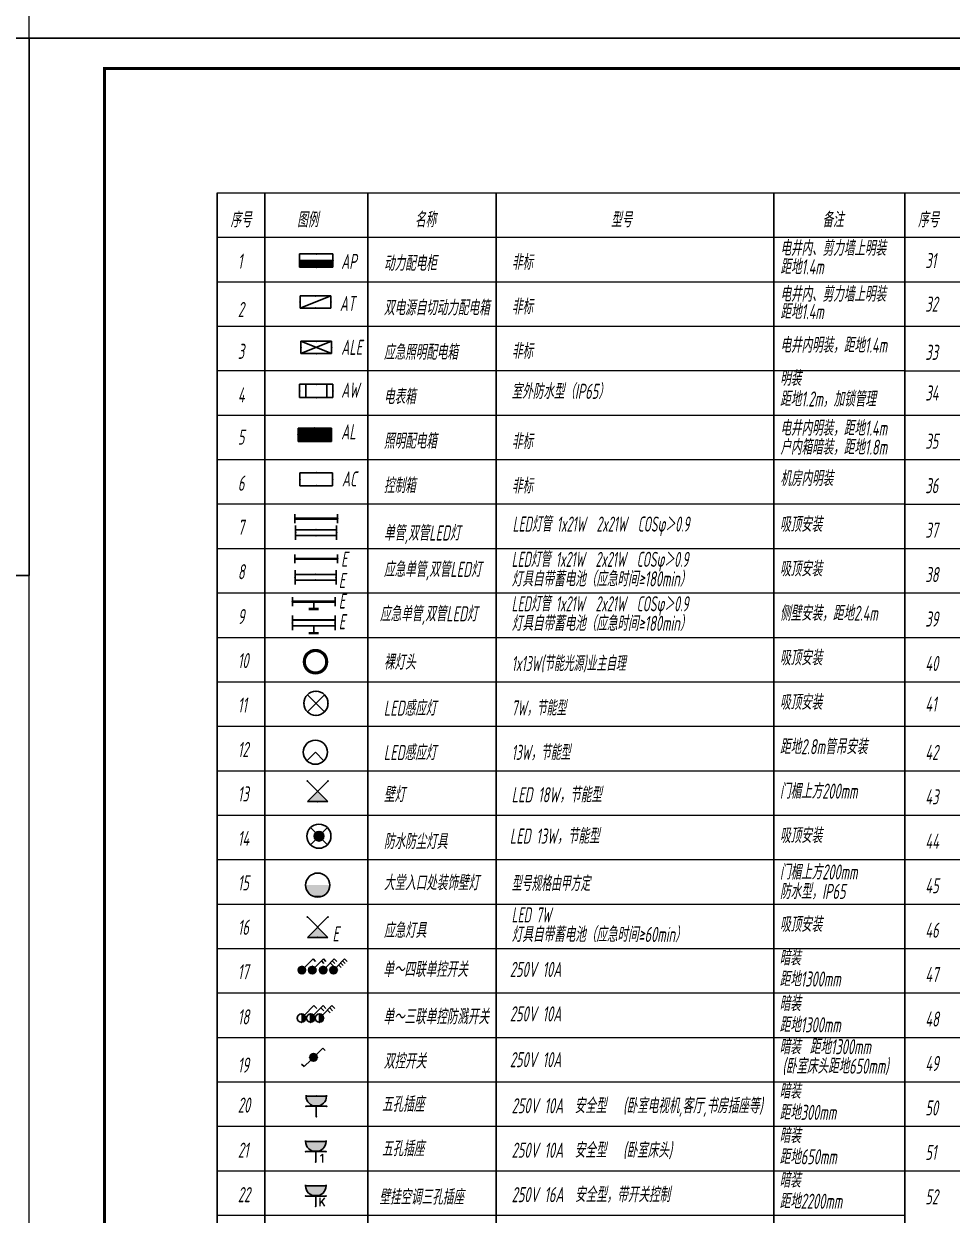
# Model space of a CAD drawing. Extents: x 2803505 to 5851001, y -1372902 to 24339.
# Drawn here: x 2833325 to 2864092, y -668852 to -629379 of the extents above; entities that cross this region are included whole.
import ezdxf
from ezdxf.enums import TextEntityAlignment as Align

# ---------------------------------------------------------------- set-up
doc = ezdxf.new("R2010")
doc.units = 0
doc.header["$LTSCALE"] = 1000
doc.header["$MEASUREMENT"] = 0
doc.linetypes.add('CONTINOUS', pattern=[0])
doc.layers.get('0').update_dxf_attribs({"linetype": 'CONTINUOUS'})
doc.layers.add('DIM', color=3, linetype='CONTINUOUS', lineweight=20)
doc.layers.add('图框', color=147, linetype='CONTINUOUS', lineweight=20)
for name, color, linetype in [('EQUIP-插座', 3, 'CONTINUOUS'), ('EQUIP-照明', 3, 'CONTINUOUS'), ('EQUIP-箱柜', 3, 'CONTINUOUS'), ('TEL_TEXT', 7, 'CONTINUOUS'), ('text', 7, 'CONTINUOUS'), ('TK', 252, 'CONTINUOUS')]:
    doc.layers.add(name, color=color, linetype=linetype)
doc.styles.add('_TCH_LABEL', font='COMPLEX', dxfattribs={"bigfont": 'GBCBIG'})
doc.styles.add('_TEL_DIM', font='SIMPLEX', dxfattribs={"width": 0.8, "height": 3.5, "bigfont": 'HZTXT'})
doc.styles.add('HZTXT', font='gbeitc.shx', dxfattribs={"width": 0.8, "height": 400, "bigfont": 'hztxt.shx'})
doc.styles.get("Standard").update_dxf_attribs({"font": 'gbenor.shx', "bigfont": 'gbcbig.shx'})

# ---------------------------------------------------------------- blocks, each defined once
blk = doc.blocks.new('$equip$00001962')
for p, q in [((0.147, 0.356), (0.625, 0.833)), ((0.625, 0.833), (0.766, 0.692))]:
    blk.add_line(p, q)
blk.add_circle((0, 0.208), 0.208)
for p in [(-0.208, 0.208), (0, 0.417), (0, 0), (0.208, 0.208)]:
    blk.add_point(p)
for points in [[(-0.18, 0.313), (0.18, 0.313), (-0.208, 0.208), (0.208, 0.208)], [(-0.18, 0.104), (0.18, 0.104), (-0.208, 0.208), (0.208, 0.208)], [(-0.104, 0.389), (0.104, 0.389), (-0.18, 0.313), (0.18, 0.313)], [(-0.104, 0.028), (0.104, 0.028), (-0.18, 0.104), (0.18, 0.104)], [(0, 0.417), (0, 0.417), (-0.104, 0.389), (0.104, 0.389)], [(0, 0), (0, 0), (-0.104, 0.028), (0.104, 0.028)]]:
    blk.add_solid(points)
at = {"layer": 'TEL_TEXT', "style": '_TEL_DIM', "flags": 1}
blk.add_attdef('A', text='', height=0.00002, dxfattribs=at).set_placement((0, 0), align=Align.MIDDLE_CENTER)
blk = doc.blocks.new('$equip$00001963')
for p, q in [((0.147, 0.356), (0.625, 0.833)), ((0.512, 0.72), (0.653, 0.579)), ((0.625, 0.833), (0.766, 0.692))]:
    blk.add_line(p, q)
blk.add_circle((0, 0.208), 0.208)
for p in [(-0.208, 0.208), (0, 0.417), (0, 0), (0.208, 0.208)]:
    blk.add_point(p)
for points in [[(-0.18, 0.313), (0.18, 0.313), (-0.208, 0.208), (0.208, 0.208)], [(-0.18, 0.104), (0.18, 0.104), (-0.208, 0.208), (0.208, 0.208)], [(-0.104, 0.389), (0.104, 0.389), (-0.18, 0.313), (0.18, 0.313)], [(-0.104, 0.028), (0.104, 0.028), (-0.18, 0.104), (0.18, 0.104)], [(0, 0.417), (0, 0.417), (-0.104, 0.389), (0.104, 0.389)], [(0, 0), (0, 0), (-0.104, 0.028), (0.104, 0.028)]]:
    blk.add_solid(points)
at = {"layer": 'TEL_TEXT', "style": '_TEL_DIM', "flags": 1}
blk.add_attdef('A', text='', height=0.00002, dxfattribs=at).set_placement((0, 0), align=Align.MIDDLE_CENTER)
blk = doc.blocks.new('$equip$00001964')
for p, q in [((0.147, 0.356), (0.625, 0.833)), ((0.512, 0.72), (0.653, 0.579)), ((0.625, 0.833), (0.766, 0.692)), ((0.399, 0.607), (0.54, 0.466))]:
    blk.add_line(p, q)
blk.add_circle((0, 0.208), 0.208)
for p in [(-0.208, 0.208), (0, 0.417), (0, 0), (0.208, 0.208)]:
    blk.add_point(p)
for points in [[(-0.18, 0.313), (0.18, 0.313), (-0.208, 0.208), (0.208, 0.208)], [(-0.18, 0.104), (0.18, 0.104), (-0.208, 0.208), (0.208, 0.208)], [(-0.104, 0.389), (0.104, 0.389), (-0.18, 0.313), (0.18, 0.313)], [(-0.104, 0.028), (0.104, 0.028), (-0.18, 0.104), (0.18, 0.104)], [(0, 0.417), (0, 0.417), (-0.104, 0.389), (0.104, 0.389)], [(0, 0), (0, 0), (-0.104, 0.028), (0.104, 0.028)]]:
    blk.add_solid(points)
at = {"layer": 'TEL_TEXT', "style": '_TEL_DIM', "flags": 1}
blk.add_attdef('A', text='', height=0.00002, dxfattribs=at).set_placement((0, 0), align=Align.MIDDLE_CENTER)
blk = doc.blocks.new('$equip$00001965')
for p, q in [((0.147, 0.356), (0.625, 0.833)), ((0.512, 0.72), (0.653, 0.579)), ((0.625, 0.833), (0.766, 0.692)), ((0.286, 0.494), (0.427, 0.353)), ((0.399, 0.607), (0.54, 0.466))]:
    blk.add_line(p, q)
blk.add_circle((0, 0.208), 0.208)
for p in [(-0.208, 0.208), (0, 0.417), (0, 0), (0.208, 0.208)]:
    blk.add_point(p)
for points in [[(-0.18, 0.312), (0.18, 0.312), (-0.208, 0.208), (0.208, 0.208)], [(-0.18, 0.104), (0.18, 0.104), (-0.208, 0.208), (0.208, 0.208)], [(-0.104, 0.389), (0.104, 0.389), (-0.18, 0.312), (0.18, 0.312)], [(-0.104, 0.028), (0.104, 0.028), (-0.18, 0.104), (0.18, 0.104)], [(0, 0.417), (0, 0.417), (-0.104, 0.389), (0.104, 0.389)], [(0, 0), (0, 0), (-0.104, 0.028), (0.104, 0.028)]]:
    blk.add_solid(points)
at = {"layer": 'TEL_TEXT', "style": '_TEL_DIM', "flags": 1}
blk.add_attdef('A', text='', height=0.00002, dxfattribs=at).set_placement((0, 0), align=Align.MIDDLE_CENTER)
blk = doc.blocks.new('$equip$00001213')
for p, q in [((0.147, 0.356), (0.625, 0.833)), ((0.625, 0.833), (0.766, 0.692))]:
    blk.add_line(p, q)
blk.add_circle((0, 0.208), 0.208)
for p in [(-0.208, 0.208), (0, 0.417), (0, 0), (0.208, 0.208)]:
    blk.add_point(p)
for points in [[(0.104, 0.389), (0.104, 0.028), (0, 0.417), (0, 0)], [(0.18, 0.313), (0.18, 0.104), (0.104, 0.389), (0.104, 0.028)], [(0.208, 0.208), (0.208, 0.208), (0.18, 0.313), (0.18, 0.104)]]:
    blk.add_solid(points)
at = {"flags": 9}
blk.add_attdef('A', (0, 0), '', height=0.00002, dxfattribs=at)
blk = doc.blocks.new('$equip$00001214')
for p, q in [((0.147, 0.356), (0.625, 0.833)), ((0.512, 0.72), (0.653, 0.579)), ((0.625, 0.833), (0.766, 0.692)), ((0, 0.417), (0, 0))]:
    blk.add_line(p, q)
blk.add_circle((0, 0.208), 0.208)
for p in [(-0.208, 0.208), (0, 0.417), (0.208, 0.208), (0, 0)]:
    blk.add_point(p)
for points in [[(0.104, 0.389), (0.104, 0.028), (0, 0.417), (0, 0)], [(0.18, 0.313), (0.18, 0.104), (0.104, 0.389), (0.104, 0.028)], [(0.208, 0.208), (0.208, 0.208), (0.18, 0.313), (0.18, 0.104)]]:
    blk.add_solid(points)
at = {"flags": 9}
blk.add_attdef('A', (0, 0), '', height=0.00002, dxfattribs=at)
blk = doc.blocks.new('$equip$00001215')
for p, q in [((0.147, 0.356), (0.625, 0.833)), ((0.399, 0.607), (0.54, 0.466)), ((0.512, 0.72), (0.653, 0.579)), ((0.625, 0.833), (0.766, 0.692)), ((0, 0.417), (0, 0))]:
    blk.add_line(p, q)
blk.add_circle((0, 0.208), 0.208)
for p in [(-0.208, 0.208), (0, 0.417), (0, 0), (0.208, 0.208)]:
    blk.add_point(p)
for points in [[(0.104, 0.389), (0.104, 0.028), (0, 0.417), (0, 0)], [(0.18, 0.313), (0.18, 0.104), (0.104, 0.389), (0.104, 0.028)], [(0.208, 0.208), (0.208, 0.208), (0.18, 0.313), (0.18, 0.104)]]:
    blk.add_solid(points)
at = {"flags": 9}
blk.add_attdef('A', (0, 0), '', height=0.00002, dxfattribs=at)
blk = doc.blocks.new('$equip$00001208')
for p, q in [((0.147, 0.356), (0.512, 0.72)), ((0.512, 0.72), (0.653, 0.579)), ((-0.147, 0.061), (-0.512, -0.304)), ((-0.512, -0.304), (-0.653, -0.162))]:
    blk.add_line(p, q)
blk.add_circle((0, 0.208), 0.208)
for points in [[(-0.18, 0.312), (0.18, 0.312), (-0.208, 0.208), (0.208, 0.208)], [(-0.18, 0.104), (0.18, 0.104), (-0.208, 0.208), (0.208, 0.208)], [(-0.104, 0.389), (0.104, 0.389), (-0.18, 0.312), (0.18, 0.312)], [(-0.104, 0.028), (0.104, 0.028), (-0.18, 0.104), (0.18, 0.104)], [(0, 0.417), (0, 0.417), (-0.104, 0.389), (0.104, 0.389)], [(0, 0), (0, 0), (-0.104, 0.028), (0.104, 0.028)]]:
    blk.add_solid(points)
at = {"layer": 'EQUIP-照明'}
for p in [(-0.208, 0.208), (0, 0.417), (0, 0), (0.208, 0.208)]:
    blk.add_point(p, dxfattribs=at)
at = {"layer": 'EQUIP-照明', "flags": 9}
blk.add_attdef('A', (0, 0), '', height=0.00002, dxfattribs=at)
blk = doc.blocks.new('$equip$00001159')
for p, q in [((-1.2, 0.25), (-1.2, -0.25)), ((-1.2, 0), (1.2, 0)), ((1.2, 0.25), (1.2, -0.25))]:
    blk.add_line(p, q)
at = {"const_width": 0.14}
blk.add_lwpolyline([(-1.2, 0), (1.2, 0)], dxfattribs=at)
at = {"layer": 'EQUIP-照明'}
for p in [(-1.2, 0), (0, 0), (1.2, 0)]:
    blk.add_point(p, dxfattribs=at)
at = {"layer": 'EQUIP-照明', "flags": 9}
blk.add_attdef('A', (0, 0), '', height=0.00002, dxfattribs=at)
blk = doc.blocks.new('$equip$00001160')
for p, q in [((-1.2, 0.417), (-1.2, -0.417)), ((-1.2, 0.167), (1.2, 0.167)), ((1.2, 0.417), (1.2, -0.417)), ((-1.2, -0.167), (1.2, -0.167))]:
    blk.add_line(p, q)
at = {"const_width": 0.1}
for points in [[(-1.2, 0.167), (1.2, 0.167)], [(-1.2, -0.167), (1.2, -0.167)]]:
    blk.add_lwpolyline(points, dxfattribs=at)
at = {"layer": 'EQUIP-照明'}
for p in [(-1.2, 0), (0, 0.167), (1.2, 0), (0, -0.167)]:
    blk.add_point(p, dxfattribs=at)
at = {"layer": 'EQUIP-照明', "flags": 9}
blk.add_attdef('A', (0, 0), '', height=0.00002, dxfattribs=at)
blk = doc.blocks.new('$equip$00002539')
for p, q in [((-0.354, 0.354), (0.354, -0.354)), ((0.354, 0.354), (-0.354, -0.354))]:
    blk.add_line(p, q)
at = {"const_width": 0.032}
blk.add_lwpolyline([(-0.5, 0, 1), (0.5, 0, 1), (-0.5, 0, 0.911406)], format="xyb", dxfattribs=at)
blk.add_circle((0, 0), 0.5)
for p in [(0, 0.5), (-0.5, 0), (0.5, 0), (0, -0.5)]:
    blk.add_point(p)
at = {"color": 7, "style": '_TEL_DIM', "flags": 1}
blk.add_attdef('A', text='', height=0.00002, dxfattribs=at).set_placement((0, 0), align=Align.MIDDLE_CENTER)
blk = doc.blocks.new('$equip$00001149')
for p, q in [((-0.354, 0.354), (0.354, -0.354)), ((0.354, 0.354), (-0.354, -0.354))]:
    blk.add_line(p, q)
for radius in [0.5, 0.2]:
    blk.add_circle((0, 0), radius)
for points in [[(-0.173, 0.1), (0.173, 0.1), (-0.2, 0), (0.2, 0)], [(-0.173, -0.1), (0.173, -0.1), (-0.2, 0), (0.2, 0)], [(-0.1, 0.173), (0.1, 0.173), (-0.173, 0.1), (0.173, 0.1)], [(0, 0.2), (0, 0.2), (-0.1, 0.173), (0.1, 0.173)], [(-0.1, -0.173), (0.1, -0.173), (-0.173, -0.1), (0.173, -0.1)], [(0, -0.2), (0, -0.2), (-0.1, -0.173), (0.1, -0.173)]]:
    blk.add_solid(points)
at = {"flags": 9}
blk.add_attdef('A', (0, 0), '', height=0.00002, dxfattribs=at)
blk = doc.blocks.new('$equip$00001154')
for p, q in [((0, 0.283), (0, -0.283)), ((0, 0.283), (0.566, -0.283)), ((0.566, 0.283), (0, -0.283))]:
    blk.add_line(p, q)
for p in [(0, 0.004), (0.283, 0), (0.566, 0.283), (0.566, -0.283)]:
    blk.add_point(p)
blk.add_solid([(0, -0.283), (0.283, 0), (0, 0.283)])
at = {"layer": 'TEL_TEXT', "style": '_TEL_DIM', "flags": 1}
blk.add_attdef('A', text='', height=0.00002, dxfattribs=at).set_placement((0, 0), align=Align.MIDDLE_CENTER)
blk = doc.blocks.new('$equip$00001165')
for p, q in [((-1.2, 0.995), (-1.2, 0.162)), ((-1.2, 0.745), (1.2, 0.745)), ((1.2, 0.995), (1.2, 0.162)), ((-1.2, 0.412), (1.2, 0.412)), ((0, 0.412), (0, 0))]:
    blk.add_line(p, q)
for points, const_width in [([(-1.2, 0.745), (1.2, 0.745)], 0.1), ([(-1.2, 0.412), (1.2, 0.412)], 0.1), ([(-0.282, 0), (0.282, 0)], 0.14)]:
    blk.add_lwpolyline(points, dxfattribs=dict(const_width=const_width))
for p in [(0, 0.745), (-1.2, 0.579), (0, 0), (1.2, 0.579)]:
    blk.add_point(p)
at = {"flags": 9}
blk.add_attdef('A', (0, 0), '', height=0.00002, dxfattribs=at)
blk = doc.blocks.new('$equip$00001164')
for p, q in [((-1.2, 0.662), (-1.2, 0.162)), ((-1.2, 0.412), (1.2, 0.412)), ((0, 0.412), (0, 0)), ((0, 0), (0, 0)), ((1.2, 0.662), (1.2, 0.162))]:
    blk.add_line(p, q)
at = {"const_width": 0.14}
for points in [[(-1.2, 0.412), (1.2, 0.412)], [(-0.282, 0), (0.282, 0)]]:
    blk.add_lwpolyline(points, dxfattribs=at)
for p in [(-1.2, 0.412), (0, 0.412), (0, 0), (1.2, 0.412)]:
    blk.add_point(p)
at = {"flags": 9}
blk.add_attdef('A', (0, 0), '', height=0.00002, dxfattribs=at)
blk = doc.blocks.new('$equip$00001428')
for p, q in [((0.75, 0.6), (-0.75, 0.6)), ((-0.75, 0.6), (-0.75, 0)), ((-0.469, 0.6), (-0.469, 0)), ((0.469, 0.6), (0.469, 0)), ((0.75, 0), (0.75, 0.6)), ((-0.75, 0), (0.75, 0))]:
    blk.add_line(p, q)
for p in [(0, 0.6), (-0.75, 0.3), (0, 0), (0.75, 0.3)]:
    blk.add_point(p)
at = {"style": '_TCH_LABEL', "flags": 9}
blk.add_attdef('A', (0, 0), '', height=0.00002, dxfattribs=at)
blk = doc.blocks.new('*X10')
at = {"color": 0}
for p, q in [((-250, 33), (-183, 100)), ((-250, 68), (-218, 100)), ((-247, 0), (-147, 100)), ((-212, 0), (-112, 100)), ((-177, 0), (-77, 100)), ((-141, 0), (-41, 100)), ((-106, 0), (-6, 100)), ((-71, 0), (29, 100)), ((-35, 0), (65, 100)), ((0, 0), (100, 100)), ((35, 0), (135, 100)), ((71, 0), (171, 100)), ((106, 0), (206, 100)), ((141, 0), (241, 100)), ((177, 0), (250, 73)), ((212, 0), (250, 38)), ((247, 0), (250, 3))]:
    blk.add_line(p, q, dxfattribs=at)
blk = doc.blocks.new('$equip$00001414')
for p, q in [((0.75, 0.6), (-0.75, 0.6)), ((-0.75, 0.6), (-0.75, 0)), ((0.75, 0), (0.75, 0.6)), ((-0.75, 0.3), (0.75, 0.3)), ((-0.75, 0), (0.75, 0))]:
    blk.add_line(p, q)
at = {"const_width": 0.3}
blk.add_lwpolyline([(-0.75, 0.15), (0.75, 0.15)], dxfattribs=at)
for p in [(0, 0.6), (-0.75, 0.3), (0, 0), (0.75, 0.3)]:
    blk.add_point(p)
at = {"xscale": 0.00300000000061118, "yscale": 0.00300000000061118, "zscale": 0.00300000000061118}
blk.add_blockref('*X10', (0, 0), dxfattribs=at)
at = {"style": '_TCH_LABEL', "flags": 9}
blk.add_attdef('A', (0, 0), '', height=0.00002, dxfattribs=at)
blk = doc.blocks.new('*X8')
at = {"color": 0}
for p, q in [((-250, 33), (-83, 200)), ((-250, 68), (-118, 200)), ((-250, 104), (-154, 200)), ((-250, 139), (-189, 200)), ((-250, 174), (-224, 200)), ((-247, 0), (-47, 200)), ((-212, 0), (-12, 200)), ((-177, 0), (23, 200)), ((-141, 0), (59, 200)), ((-106, 0), (94, 200)), ((-71, 0), (129, 200)), ((-35, 0), (165, 200)), ((0, 0), (200, 200)), ((35, 0), (235, 200)), ((71, 0), (250, 179)), ((106, 0), (250, 144)), ((141, 0), (250, 109)), ((177, 0), (250, 73)), ((212, 0), (250, 38)), ((247, 0), (250, 3))]:
    blk.add_line(p, q, dxfattribs=at)
blk = doc.blocks.new('$equip$00001421')
for p, q in [((0.75, 0.6), (-0.75, 0.6)), ((-0.75, 0.6), (-0.75, 0)), ((0.75, 0), (0.75, 0.6)), ((-0.75, 0), (0.75, 0))]:
    blk.add_line(p, q)
at = {"const_width": 0.6}
blk.add_lwpolyline([(-0.75, 0.3), (0.75, 0.3)], dxfattribs=at)
for p in [(0, 0.6), (-0.75, 0.3), (0, 0), (0.75, 0.3)]:
    blk.add_point(p)
at = {"xscale": 0.00300000000061118, "yscale": 0.00300000000061118, "zscale": 0.00300000000061118}
blk.add_blockref('*X8', (0, 0), dxfattribs=at)
at = {"style": '_TCH_LABEL', "flags": 9}
blk.add_attdef('A', (0, 0), '', height=0.00002, dxfattribs=at)
blk = doc.blocks.new('$equip$00001416')
for p, q in [((0.75, 0.6), (-0.75, 0.6)), ((-0.75, 0), (0.75, 0.6)), ((-0.75, 0.6), (-0.75, 0)), ((0.75, 0), (0.75, 0.6)), ((-0.75, 0), (0.75, 0))]:
    blk.add_line(p, q)
for p in [(0, 0.6), (-0.75, 0.3), (0, 0), (0.75, 0.3)]:
    blk.add_point(p)
at = {"style": '_TCH_LABEL', "flags": 9}
blk.add_attdef('A', (0, 0), '', height=0.00002, dxfattribs=at)
blk = doc.blocks.new('$equip$00001424')
for p, q in [((-0.75, 0), (0.75, 0.6)), ((-0.75, 0.6), (0.75, 0)), ((0.75, 0.6), (-0.75, 0.6)), ((-0.75, 0.6), (-0.75, 0)), ((0.75, 0), (0.75, 0.6)), ((-0.75, 0), (0.75, 0))]:
    blk.add_line(p, q)
for p in [(0, 0.6), (-0.75, 0.3), (0, 0), (0.75, 0.3)]:
    blk.add_point(p)
at = {"style": '_TCH_LABEL', "flags": 9}
blk.add_attdef('A', (0, 0), '', height=0.00002, dxfattribs=at)
blk = doc.blocks.new('$equip$00001413')
for p, q in [((0.75, 0.6), (-0.75, 0.6)), ((-0.75, 0.6), (-0.75, 0)), ((0.75, 0), (0.75, 0.6)), ((-0.75, 0), (0.75, 0))]:
    blk.add_line(p, q)
for p in [(0, 0.6), (-0.75, 0.3), (0, 0), (0.75, 0.3)]:
    blk.add_point(p)
at = {"style": '_TCH_LABEL', "flags": 9}
blk.add_attdef('A', (0, 0), '', height=0.00002, dxfattribs=at)
blk = doc.blocks.new('$equip$00001151')
blk.add_circle((0, 0.5), 0.5)
for points in [[(0.433, 0.25), (-0.433, 0.25), (0.5, 0.5), (-0.5, 0.5)], [(0.25, 0.067), (-0.25, 0.067), (0.433, 0.25), (-0.433, 0.25)], [(0, 0), (0, 0), (0.25, 0.067), (-0.25, 0.067)]]:
    blk.add_solid(points)
at = {"flags": 9}
blk.add_attdef('A', (0, 0), '', height=0.00002, dxfattribs=at)
blk = doc.blocks.new('$equip$00001237')
for p, q in [((-0.5, 1.05), (-0.5, 1)), ((-0.5, 1), (0.5, 1)), ((0.5, 1.05), (0.5, 1)), ((0.5, 0.5), (-0.5, 0.5)), ((0, 0.5), (0, 0))]:
    blk.add_line(p, q)
blk.add_arc((0, 1), 0.5, 180, 0)
for p in [(0, 1), (-0.5, 0.5), (0, 0), (0.5, 0.5)]:
    blk.add_point(p)
for points in [[(0.433, 0.75), (-0.433, 0.75), (0.5, 1), (-0.5, 1)], [(0.25, 0.567), (-0.25, 0.567), (0.433, 0.75), (-0.433, 0.75)], [(0, 0.5), (0, 0.5), (0.25, 0.567), (-0.25, 0.567)]]:
    blk.add_solid(points)
at = {"flags": 9}
blk.add_attdef('A', (0, 0), '', height=0.00002, dxfattribs=at)
blk = doc.blocks.new('$equip$00001764')
for p, q in [((-0.5, 1.05), (-0.5, 1)), ((-0.5, 1), (0.5, 1)), ((0.5, 1.05), (0.5, 1)), ((0.5, 0.5), (-0.5, 0.5)), ((0, 0.5), (0, 0))]:
    blk.add_line(p, q)
blk.add_arc((0, 1), 0.5, 180, 0)
for p in [(-0.5, 0.5), (0, 0), (0.5, 0.5)]:
    blk.add_point(p)
for points in [[(0.433, 0.75), (-0.433, 0.75), (0.5, 1), (-0.5, 1)], [(0.25, 0.567), (-0.25, 0.567), (0.433, 0.75), (-0.433, 0.75)], [(0, 0.5), (0, 0.5), (0.25, 0.567), (-0.25, 0.567)]]:
    blk.add_solid(points)
at = {"color": 7, "style": '_TEL_DIM'}
blk.add_attdef('$TEXT$', text='', height=0.4, dxfattribs=at).set_placement((0.303, 0.211), align=Align.MIDDLE_CENTER)
at = {"color": 7, "style": '_TEL_DIM', "flags": 1}
blk.add_attdef('A', text='', height=0.00002, dxfattribs=at).set_placement((0, 0), align=Align.MIDDLE_CENTER)
blk = doc.blocks.new('$equip$00001176')
for q in [(-0.354, -0.354), (0.354, -0.354)]:
    blk.add_line((0, 0), q)
blk.add_circle((0, 0), 0.5)
at = {"style": '_TCH_LABEL', "flags": 9}
blk.add_attdef('A', (0, 0), '', height=0.00002, dxfattribs=at)
blk = doc.blocks.new('$equip$00001150')
at = {"const_width": 0.1}
blk.add_lwpolyline([(-0.45, 0, 1), (0.45, 0, 1)], format="xyb", close=True, dxfattribs=at)
blk.add_circle((0, 0), 0.5)
at = {"flags": 9}
blk.add_attdef('A', (0, 0), '', height=0.00002, dxfattribs=at)

msp = doc.modelspace()

# ---------------------------------------------------------------- linework, layer by layer
at = {"layer": 'DIM', "color": 2, "linetype": 'Continuous'}
for p, q in [((2839737.6, -634979.5), (2862521.7, -634979.5)), ((2862521.7, -634980), (2877334.2, -634980)), ((2839737.6, -636452.2), (2862521.7, -636452.2)), ((2862521.7, -636452.7), (2877334.2, -636452.7)), ((2839737.6, -637924.9), (2862521.7, -637924.9)), ((2862521.7, -637925.4), (2877334.2, -637925.4)), ((2839737.6, -639397.6), (2862521.7, -639397.6)), ((2862521.7, -639398.1), (2877334.2, -639398.1)), ((2839737.6, -640870.3), (2862521.7, -640870.3)), ((2862521.7, -640870.8), (2877334.2, -640870.8)), ((2839737.6, -642343), (2862521.7, -642343)), ((2862521.7, -642343.5), (2877334.2, -642343.5)), ((2839737.6, -643815.7), (2862521.7, -643815.7)), ((2862521.7, -643816.2), (2877334.2, -643816.2)), ((2839737.6, -645288.3), (2862521.7, -645288.3)), ((2862521.7, -645288.9), (2877334.2, -645288.9)), ((2839737.6, -646761), (2862521.7, -646761)), ((2862521.7, -646761.6), (2877334.2, -646761.6)), ((2839737.6, -648233.7), (2862521.7, -648233.7)), ((2862521.7, -648234.3), (2877334.2, -648234.3)), ((2839737.6, -649706.4), (2862521.7, -649706.4)), ((2862521.7, -649706.9), (2877334.2, -649706.9)), ((2839737.6, -651179.1), (2862521.7, -651179.1)), ((2862521.7, -651179.6), (2877334.2, -651179.6)), ((2839737.6, -652651.8), (2862521.7, -652651.8)), ((2862521.7, -652652.3), (2877334.2, -652652.3)), ((2839737.6, -654124.5), (2862521.7, -654124.5)), ((2862521.7, -654125), (2877334.2, -654125)), ((2839737.6, -655597.2), (2862521.7, -655597.2)), ((2839737.6, -655597.2), (2862521.7, -655597.2)), ((2862521.7, -655597.7), (2877334.2, -655597.7)), ((2839737.6, -657069.9), (2862521.7, -657069.9)), ((2862521.7, -657070.4), (2877334.2, -657070.4)), ((2839737.6, -658542.6), (2862521.7, -658542.6)), ((2839737.6, -658542.6), (2862521.7, -658542.6)), ((2839737.6, -658542.6), (2862521.7, -658542.6)), ((2839737.6, -658542.6), (2862521.7, -658542.6)), ((2862521.7, -658543.1), (2877334.2, -658543.1)), ((2839737.6, -660015.3), (2862521.7, -660015.3)), ((2839737.6, -660015.3), (2862521.7, -660015.3)), ((2862521.7, -660015.8), (2877334.2, -660015.8)), ((2839737.6, -661488), (2862521.7, -661488)), ((2862521.7, -661488), (2877334.2, -661488)), ((2839737.6, -662960.7), (2862521.7, -662960.7)), ((2862521.7, -662960.7), (2877334.2, -662960.7)), ((2862521.7, -662961.2), (2864092.1, -662961.2)), ((2839737.6, -664433.4), (2862521.7, -664433.4)), ((2839737.6, -664433.4), (2862521.7, -664433.4)), ((2839737.6, -664433.4), (2862521.7, -664433.4)), ((2839737.6, -664433.4), (2862521.7, -664433.4)), ((2839737.6, -664433.4), (2862521.7, -664433.4)), ((2862521.7, -664433.9), (2864092.1, -664433.9)), ((2862521.7, -664433.9), (2877334.2, -664433.9)), ((2839737.6, -665906.1), (2862521.7, -665906.1)), ((2839737.6, -665906.1), (2862521.7, -665906.1)), ((2862521.7, -665906.1), (2877334.2, -665906.1)), ((2862521.7, -665906.6), (2864092.1, -665906.6)), ((2839737.6, -667378.8), (2862521.7, -667378.8)), ((2862521.7, -667379.3), (2864092.1, -667379.3)), ((2862521.7, -667379.3), (2877334.2, -667379.3)), ((2839737.6, -668851.4), (2862521.7, -668851.4))]:
    msp.add_line(p, q, dxfattribs=at)
at = {"layer": 'text', "color": 2}
msp.add_lwpolyline([(2833503.5, -647661.9), (2803505.3, -647661.9), (2803505.3, -629853.6), (2833503.5, -629853.6)], close=True, dxfattribs=at)
at = {"layer": 'TK', "color": 2}
for p, q in [((2839737.6, -634979.5), (2839737.6, -683578.4)), ((2841308, -634979.5), (2841308, -683578.4)), ((2844726.4, -634979.5), (2844726.4, -683578.4)), ((2848979.6, -634979.5), (2848979.6, -683578.4)), ((2858177.8, -634979.5), (2858177.8, -683578.4)), ((2862521.7, -634979.5), (2862521.7, -658542.6)), ((2862521.7, -634980), (2862521.7, -683578.4)), ((2862521.7, -636452.2), (2862521.7, -683578.4))]:
    msp.add_line(p, q, dxfattribs=at)
at = {"layer": '图框'}
for points in [[(2833503.5, -587899.4), (2892903.3, -587899.4), (2892903.3, -629853.6), (2833503.5, -629853.6)], [(2833503.5, -629853.6), (2917603.5, -629853.6), (2917603.5, -689253.6), (2833503.5, -689253.6)]]:
    msp.add_lwpolyline(points, close=True, dxfattribs=at)
at = {"layer": '图框', "const_width": 100}
msp.add_lwpolyline([(2916603.5, -688253.6), (2916603.5, -630853.6), (2836003.5, -630853.6), (2836003.5, -688253.6)], close=True, dxfattribs=at)

# ---------------------------------------------------------------- block references
at = {"layer": 'EQUIP-插座', "xscale": 678.8571428656578, "yscale": 678.8571428656578, "zscale": 678.8571428656578}
msp.add_blockref('$equip$00001237', (2843017.2, -665583.2), dxfattribs=at)
at = {"layer": 'EQUIP-插座'}
ref = msp.add_blockref('$equip$00001764', (2843002.1, -667085.4), dxfattribs=dict(at, xscale=678.8571428656578, yscale=678.8571428656578, zscale=678.8571428656578))
ref.add_attrib('$TEXT$', '1', dxfattribs={"layer": '0', "color": 7, "height": 271.5, "style": '_TEL_DIM'}).set_placement((2843207.9, -666971), align=Align.MIDDLE_CENTER)
at = {"layer": 'EQUIP-插座', "xscale": 678.8571428656578, "yscale": 678.8571428656578, "zscale": 678.8571428656578}
msp.add_blockref('$equip$00001764', (2843002.1, -668558.1), dxfattribs=at).add_auto_attribs({'$TEXT$': 'K'})
at = {"layer": 'EQUIP-照明'}
for name, p, xscale, yscale, zscale in [('$equip$00001159', (2843017.2, -645773.5), 589.285714328289, 589.285714328289, 589.285714328289), ('$equip$00001160', (2843009.5, -646237.8), 565.714285671711, 565.714285671711, 565.714285671711), ('$equip$00001159', (2843017.2, -647103.4), 589.285714328289, 589.285714328289, 589.285714328289), ('$equip$00001160', (2842993.1, -647717), 565.714285671711, 565.714285671711, 565.714285671711), ('$equip$00001164', (2842935.9, -648769.3), 589, 589, 589), ('$equip$00001165', (2842935.9, -649569.4), 589, 589, 589), ('$equip$00001150', (2842991.8, -650515.1), 800, 800, 800), ('$equip$00002539', (2843005.8, -651892.4), 800, 800, 800), ('$equip$00001176', (2842987.8, -653511.6), 800, 800, 800), ('$equip$00001149', (2843105.1, -656294.9), 800, 800, 800), ('$equip$00001151', (2843064.8, -658316.6), 800, 800, 800), ('$equip$00001962', (2842541.1, -660853.7), 589.285714328289, 589.285714328289, 589.285714328289), ('$equip$00001963', (2842884.4, -660853.7), 589.285714328289, 589.285714328289, 589.285714328289), ('$equip$00001964', (2843244.8, -660853.7), 589.285714328289, 589.285714328289, 589.285714328289), ('$equip$00001965', (2843588.1, -660853.7), 589.285714328289, 589.285714328289, 589.285714328289), ('$equip$00001208', (2842924.4, -663748.6), 600, 600, 600)]:
    msp.add_blockref(name, p, dxfattribs=dict(at, xscale=xscale, yscale=yscale, zscale=zscale))
at = {"layer": 'EQUIP-照明', "xscale": 1200, "yscale": 1200, "zscale": 1200, "rotation": 90}
for p in [(2843064.6, -655146.5), (2843064.6, -659649.3)]:
    msp.add_blockref('$equip$00001154', p, dxfattribs=at)
at = {"layer": 'EQUIP-照明', "linetype": 'ByBlock', "xscale": 662.9464285969734, "yscale": 662.9464285969734, "zscale": 662.9464285969734}
for name, p in [('$equip$00001213', (2842525.8, -662460.6)), ('$equip$00001214', (2842829.9, -662460.6)), ('$equip$00001215', (2843123.6, -662460.6))]:
    msp.add_blockref(name, p, dxfattribs=at)
at = {"layer": 'EQUIP-箱柜', "linetype": 'CONTINOUS', "xscale": 736.6071428656578, "yscale": 736.6071428656578, "zscale": 736.6071428656578}
msp.add_blockref('$equip$00001414', (2843017.2, -637443.1), dxfattribs=at)
at = {"layer": 'EQUIP-箱柜'}
for name, p, xscale, yscale, zscale in [('$equip$00001416', (2842990.7, -638798.7), 678.8571428656578, 678.8571428656578, 678.8571428656578), ('$equip$00001424', (2843017.2, -640304.1), 678.8571428656578, 678.8571428656578, 678.8571428656578), ('$equip$00001421', (2842965.9, -643212.3), 736.6071428656578, 736.6071428656578, 736.6071428656578), ('$equip$00001413', (2843017.2, -644685.6), 720, 720, 720)]:
    msp.add_blockref(name, p, dxfattribs=dict(at, xscale=xscale, yscale=yscale, zscale=zscale))
at = {"layer": 'EQUIP-箱柜', "ltscale": 5, "xscale": 736.6071428656578, "yscale": 736.6071428656578, "zscale": 736.6071428656578}
msp.add_blockref('$equip$00001428', (2843017.2, -641763.6), dxfattribs=at)

# ---------------------------------------------------------------- texts
at = {"color": 0, "style": 'HZTXT'}
for s, width, p in [('序号', 0.7, (2840171.3, -636119.2)), ('图例', 0.7, (2842381.2, -636119.2)), ('名称', 0.7, (2846283.3, -636119.2)), ('型号', 0.7, (2852783.9, -636119.2)), ('备注', 0.7, (2859790.3, -636119.2)), ('序号', 0.7, (2862955.4, -636119.7)), ('电井内、剪力墙上明装', 0.7, (2858394.2, -637064.2)), ('1', 0.7, (2840419, -637494.6)), ('AP', 0.7, (2843843.3, -637499.7)), ('动力配电柜', 0.7, (2845256, -637563.8)), ('非标', 0.7, (2849492.4, -637528.6)), ('31', 0.7, (2863203, -637473.9)), ('距地1.4m', 0.7, (2858394.2, -637679.4)), ('电井内、剪力墙上明装', 0.7, (2858394.2, -638585)), ('2', 0.7, (2840419, -639092.7)), ('AT', 0.7, (2843799.1, -638894.4)), ('双电源自切动力配电箱', 0.7, (2845256, -639036.5)), ('非标', 0.7, (2849493.4, -639001.3)), ('距地1.4m', 0.7, (2858394.2, -639165.1)), ('32', 0.7, (2863203, -638915.5)), ('ALE', 0.7, (2843843.3, -640347.4)), ('ALE', 0.7, (2843843.3, -640347.4)), ('电井内明装，距地1.4m', 0.7, (2858394.2, -640275.1)), ('3', 0.7, (2840419, -640480.7)), ('应急照明配电箱', 0.7, (2845256, -640509.2)), ('非标', 0.7, (2849493.4, -640474)), ('33', 0.7, (2863203, -640513.6)), ('明装', 0.7, (2858386.9, -641372.4)), ('4', 0.7, (2840419, -641921)), ('AW', 0.7, (2843843.3, -641764.2)), ('电表箱', 0.7, (2845256, -641981.9)), ('室外防水型（IP65）', 0.7, (2849486.1, -641806)), ('34', 0.7, (2863203, -641860.9)), ('距地1.2m，加锁管理', 0.7, (2858386.9, -642058.9)), ('电井内明装，距地1.4m', 0.7, (2858394.2, -643024.2)), ('5', 0.7, (2840419, -643321.9)), ('AL', 0.7, (2843843.3, -643147.5)), ('照明配电箱', 0.7, (2845256, -643454.6)), ('非标', 0.7, (2849492.4, -643466.4)), ('35', 0.7, (2863203, -643459)), ('户内箱暗装，距地1.8m', 0.7, (2858394.2, -643654.7)), ('机房内明装', 0.7, (2858394.2, -644693.2)), ('6', 0.7, (2840419, -644850.2)), ('AC', 0.7, (2843868.6, -644707.4)), ('控制箱', 0.7, (2845256, -644927.3)), ('非标', 0.7, (2849492.4, -644939.1)), ('36', 0.7, (2863203, -644931.7)), ('LED灯管 1x21W  2x21W  COSφ＞0.9', 0.65, (2849525.6, -646204)), ('吸顶安装', 0.7, (2858381.4, -646213.6)), ('7', 0.7, (2840419, -646309.5)), ('单管,双管LED灯', 0.7, (2845256, -646499.6)), ('37', 0.7, (2863203, -646404.3)), ('E', 0.7, (2843838.9, -647367.1)), ('LED灯管 1x21W  2x21W  COSφ＞0.9', 0.65, (2849492.4, -647372.2)), ('8', 0.7, (2840419, -647782.2)), ('应急单管,双管LED灯', 0.7, (2845256, -647705.3)), ('吸顶安装', 0.7, (2858381.4, -647686.3)), ('E', 0.7, (2843763.2, -648073.9)), ('灯具自带蓄电池（应急时间≥180min）', 0.7, (2849492.4, -648019.4)), ('38', 0.7, (2863203, -647877)), ('E', 0.7, (2843763.2, -648752.7)), ('LED灯管 1x21W  2x21W  COSφ＞0.9', 0.65, (2849492.4, -648844.9)), ('9', 0.7, (2840419, -649268.3)), ('E', 0.7, (2843763.2, -649440.2)), ('应急单管,双管LED灯', 0.7, (2845123.5, -649178)), ('灯具自带蓄电池（应急时间≥180min）', 0.7, (2849492.4, -649492.1)), ('侧壁安装，距地2.4m', 0.7, (2858381.4, -649159)), ('39', 0.7, (2863203, -649349.7)), ('吸顶安装', 0.7, (2858381.4, -650634.1)), ('10', 0.7, (2840419, -650727.6)), ('裸灯头', 0.7, (2845256, -650778.3)), ('1x13W(节能光源)业主自理', 0.65, (2849492.4, -650823.6)), ('40', 0.7, (2863203, -650822.4)), ('11', 0.7, (2840419, -652200.3)), ('吸顶安装', 0.7, (2858381.4, -652106.8)), ('41', 0.7, (2863203, -652169.7)), ('LED感应灯', 0.7, (2845256, -652302.5)), ('7W，节能型 ', 0.65, (2849492.4, -652296.3)), ('12', 0.7, (2840419, -653673)), ('LED感应灯', 0.7, (2845256, -653775.2)), ('13W，节能型 ', 0.65, (2849492.4, -653769)), ('距地2.8m管吊安装', 0.7, (2858381.4, -653579.5)), ('42', 0.7, (2863203, -653767.8)), ('13', 0.7, (2840419, -655145.7)), ('壁灯', 0.7, (2845256, -655164)), ('LED 18W，节能型', 0.7, (2849492.4, -655172.5)), ('门楣上方200mm', 0.7, (2858381.4, -655052.2)), ('43', 0.7, (2863203, -655240.5)), ('吸顶安装', 0.7, (2858381.4, -656522.5)), ('14', 0.7, (2840419, -656618.4)), ('防水防尘灯具', 0.7, (2845256, -656720.6)), ('44', 0.7, (2863203, -656713.2)), ('门楣上方200mm', 0.7, (2858381.4, -657731.1)), ('15', 0.7, (2840419, -658091.1)), ('大堂入口处装饰壁灯', 0.7, (2845256, -658088.2)), ('型号规格由甲方定', 0.65, (2849492.4, -658113)), ('防水型，IP65', 0.7, (2858381.4, -658374.6)), ('45', 0.7, (2863203, -658185.9)), ('LED 7W', 0.65, (2849492.4, -659153.7)), ('16', 0.7, (2840419, -659563.8)), ('应急灯具', 0.7, (2845256, -659666)), ('吸顶安装', 0.7, (2858381.4, -659467.9)), ('46', 0.7, (2863203, -659658.6)), ('E', 0.7, (2843555.1, -659784.3)), ('灯具自带蓄电池（应急时间≥60min）', 0.7, (2849492.4, -659801)), ('暗装', 0.7, (2858370, -660575.4)), ('17', 0.7, (2840419, -661036.5)), ('距地1300mm', 0.7, (2858370, -661277)), ('47', 0.7, (2863203, -661131.3)), ('暗装', 0.7, (2858370, -662092.2)), ('18', 0.7, (2840419, -662530.4)), ('距地1300mm', 0.7, (2858370, -662793.8)), ('48', 0.7, (2863203, -662604)), ('暗装', 0.7, (2858370, -663520.8)), ('距地1300mm', 0.7, (2859370.7, -663520.8)), ('19', 0.7, (2840419, -664128.5)), ('(卧室床头距地650mm)', 0.7, (2858462.7, -664164.8)), ('49', 0.7, (2863203, -664076.7)), ('暗装', 0.7, (2858370, -664993.5)), ('20', 0.7, (2840419, -665454.5)), ('五孔插座', 0.7, (2845193.5, -665425.1)), ('250V 10A  安全型', 0.7, (2849492.4, -665476.3)), ('(卧室电视机,客厅,书房插座等)', 0.7, (2853184.4, -665476.3)), ('50', 0.7, (2863203, -665549.4)), ('距地300mm', 0.7, (2858370, -665695.1)), ('暗装', 0.7, (2858370, -666466.2)), ('21', 0.7, (2840419, -666948.5)), ('五孔插座', 0.7, (2845193.5, -666897.8)), ('250V 10A  安全型', 0.7, (2849492.4, -666949)), ('(卧室床头)', 0.7, (2853184.4, -666949)), ('距地650mm', 0.7, (2858370, -667167.8)), ('51', 0.7, (2863203, -667022.1)), ('暗装', 0.7, (2858370, -667938.9)), ('250V 16A  安全型，带开关控制', 0.7, (2849492.4, -668421.7)), ('22', 0.7, (2840419, -668421.2)), ('壁挂空调三孔插座', 0.7, (2845103.3, -668502.1)), ('距地2200mm', 0.7, (2858370, -668640.5)), ('52', 0.7, (2863203, -668494.7))]:
    msp.add_text(s, height=500, dxfattribs=dict(at, width=width)).set_placement(p)
at = {"color": 0, "style": 'HZTXT', "width": 0.7}
for s, p in [('LED 13W，节能型', (2849432.1, -656291.8)), ('单～四联单控开关', (2845233.6, -660709.9)), ('250V 10A', (2849432.1, -660709.9)), ('250V 10A', (2849432.1, -662182.6)), ('单～三联单控防溅开关', (2845236.2, -662275.9)), ('双控开关', (2845256, -663748.6)), ('250V 10A', (2849432.1, -663699.4))]:
    msp.add_text(s, height=500, dxfattribs=at).set_placement(p, align=Align.MIDDLE_LEFT)

doc.saveas('drawing.dxf')
